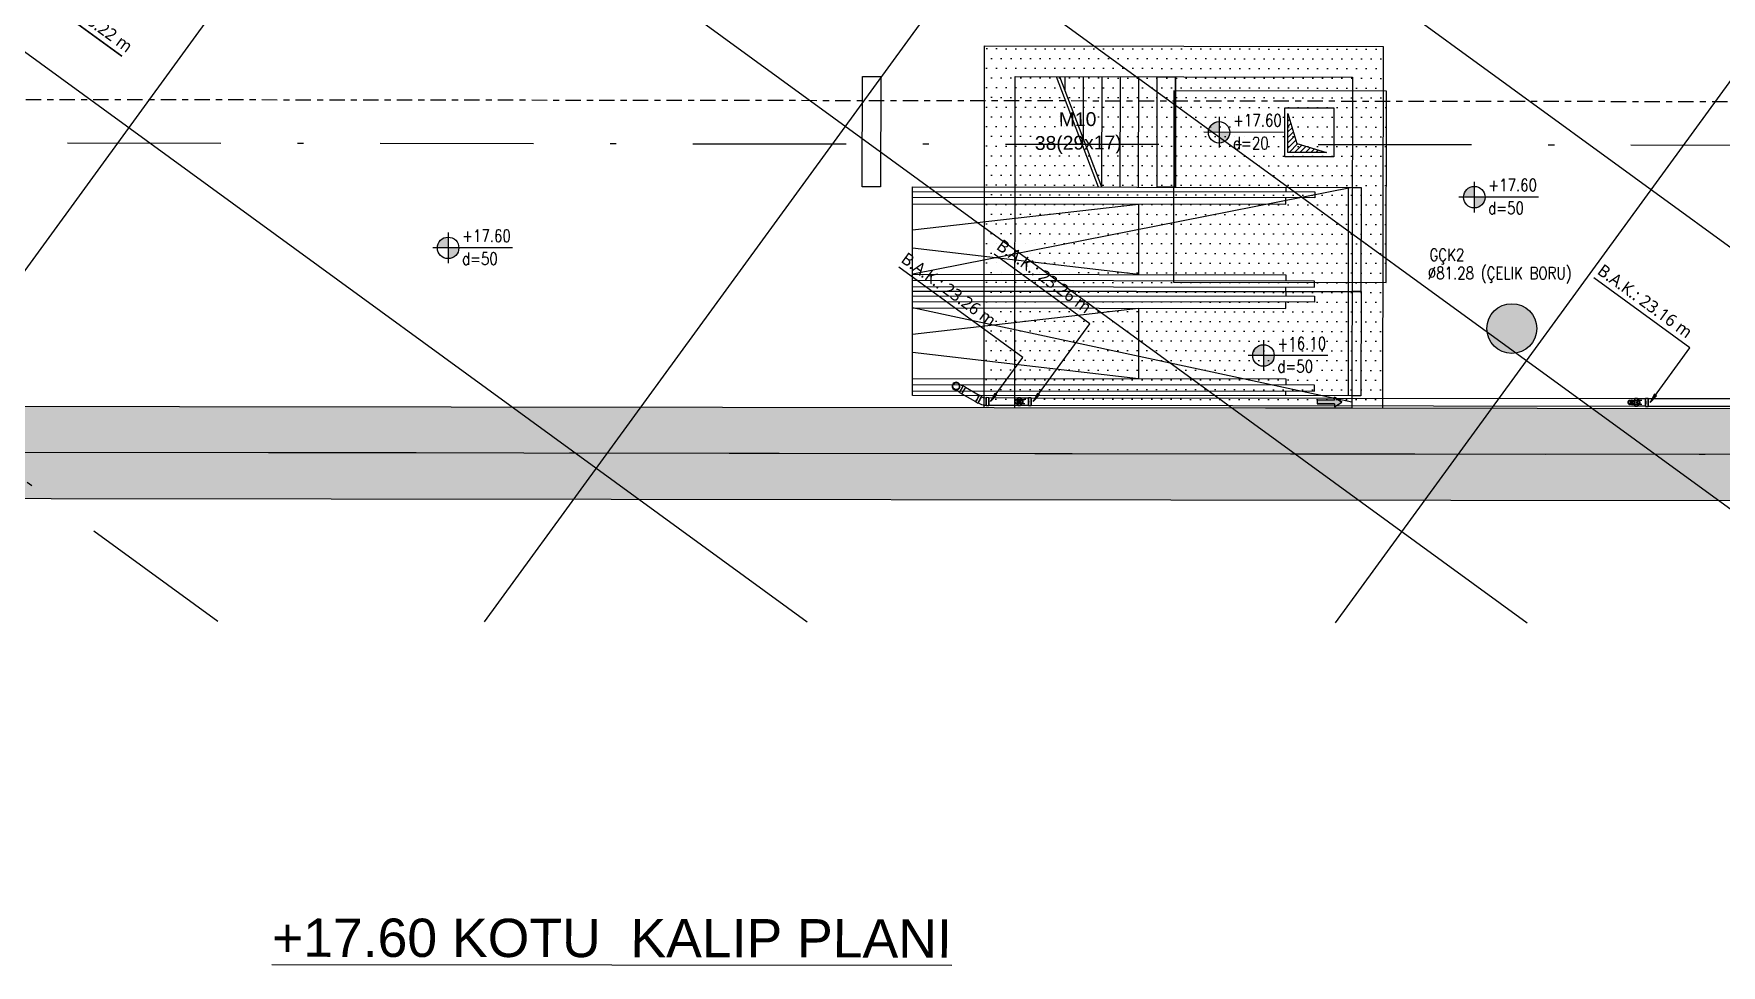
# Model space of a CAD drawing. Header units: millimetres. Extents: x 400382 to 401500, y 4543975 to 4544133.
# Drawn here: x 400798.04 to 400825.56, y 4544057.93 to 4544073.12 of the extents above; entities that cross this region are included whole.
import ezdxf
from ezdxf.enums import TextEntityAlignment as Align

# ---------------------------------------------------------------- set-up
doc = ezdxf.new("R2010")
doc.units = ezdxf.units.MM
for name, pattern in [('ACAD_ISO05W100', [33, 24, -3, 0, -3, 0, -3]), ('AKS', [3, 2.5, -0.25, 0, -0.25]), ('CENTER', [2, 1.25, -0.25, 0.25, -0.25]), ('CONTINU', [0]), ('DASHDOT2', [0.5, 0.25, -0.125, 0, -0.125]), ('HIDDEN', [0.375, 0.25, -0.125])]:
    doc.linetypes.add(name, pattern=pattern)
for name, color, linetype in [('aks prota', 2, 'AKS'), ('bosluk prota', 2, 'Continuous'), ('bosluk tarama prota', 8, 'Continuous'), ('görünüş prota', 4, 'Continuous'), ('iderzi_PROTA', 3, 'Continuous'), ('kolon tarama prota', 252, 'Continuous'), ('lkolon prota', 4, 'Continuous'), ('merdiven prota', 2, 'Continuous'), ('perde prota', 1, 'Continuous'), ('PRT-AL-TUNEL_EKSENI', 14, 'DASHDOT2'), ('prt-s-taxis', 7, 'Continuous'), ('skesit prota', 7, 'Continuous'), ('st-s_level (kot)', 6, 'Continuous'), ('st-s_levelmark (kot işareti)', 4, 'Continuous'), ('st_s_ölçü', 4, 'Continuous'), ('TARAMA', 8, 'Continuous'), ('temel prota', 6, 'Continuous'), ('tkolon prota', 6, 'Continuous'), ('tplan prota', 7, 'Continuous'), ('Yapım Yöntemi$0$st_s_kesit', 7, 'Continuous')]:
    doc.layers.add(name, color=color, linetype=linetype)
doc.styles.add('Arial', font='Arial.ttf')
doc.styles.add('OLCU', font='romanstw.shx')
doc.styles.add('PRT-MI-a_Arial', font='Arial.ttf', dxfattribs={"height": 30})
doc.styles.add('Segoe UI Light_1', font='', dxfattribs={"height": 200})
doc.styles.add('tkolon', font='romanstw.shx')
doc.styles.get('Segoe UI Light_1').set_extended_font_data('Segoe UI Light')
pattern_1 = [(359.928458, (399108.95614, 4543658.28852), (0.079573161, 0.158650765), [0, -0.15875])]

# ---------------------------------------------------------------- blocks, each defined once
blk = doc.blocks.new('Flow Direction - Flow Direction _25mm_-1035271-_17_70 m  ARA KAT')
at = {"layer": 'TARAMA'}
blk.add_hatch(color=256, dxfattribs=at).paths.add_polyline_path([(0, 0), (-117, -78), (-117, -30), (-400, -30), (-400, 30), (-117, 30), (-117, 78)], flags=0)
for p, q in [((-117, 30), (-400, 30)), ((-400, 30), (-400, -30)), ((-117, 30), (-400, 30)), ((-400, 30), (-400, -30)), ((0, 0), (-117, 78)), ((-117, 78), (-117, 30)), ((-117, 78), (0, 0)), ((-117, 30), (-117, 78)), ((-117, -78), (0, 0)), ((-117, -78), (0, 0)), ((-400, -30), (-117, -30)), ((-117, -30), (-400, -30)), ((-117, -30), (-117, -78)), ((-117, -30), (-117, -78))]:
    blk.add_line(p, q, dxfattribs=at)
blk = doc.blocks.new('17.60 mekanik')
at = {"layer": 'kolon tarama prota'}
for points in [[(140417.2, 61096.3), (140427.6, 61107.3), (140424.4, 61109.6)], [(140486.8, 61096.3), (140497.2, 61107.3), (140494, 61109.6)], [(141493, 61096.3), (141503.4, 61107.3), (141500.2, 61109.6)]]:
    blk.add_hatch(color=256, dxfattribs=at).paths.add_polyline_path(points, flags=0)
for p, q in [((138807.5, 61797.7), (138999.7, 61658)), ((138999.7, 61658), (138858.6, 61760.5)), ((140579.2, 61223.5), (140423, 61337)), ((140469.7, 61168.5), (140267.4, 61315.5)), ((141557.7, 61185.4), (141401.1, 61299.2)), ((140486.8, 61096.3), (140579.2, 61223.5)), ((141493, 61096.3), (141557.7, 61185.4)), ((140417.2, 61096.3), (140469.7, 61168.5)), ((140366.4, 61110.9), (140370.2, 61108.7)), ((140370.4, 61109.1), (140392.9, 61096.2)), ((140376.6, 61119.7), (140372.7, 61122)), ((140398.8, 61106.4), (140376.3, 61119.3)), ((140402.8, 61104.6), (140399, 61106.8)), ((140405.9, 61102.6), (140402.5, 61104)), ((140414.5, 61102.7), (140410, 61102.7)), ((140461.8, 61102.2), (140414.5, 61102.2)), ((140424.4, 61109.6), (140417.2, 61096.3)), ((140417.2, 61096.3), (140427.6, 61107.3)), ((140427.6, 61107.3), (140424.4, 61109.6)), ((140466.2, 61102.7), (140461.8, 61102.7)), ((140463.7, 61099.7), (140462.4, 61099.7)), ((140466.9, 61099.6), (140463.7, 61099.6)), ((140479.1, 61102), (140466.2, 61102)), ((140468.2, 61099.7), (140466.9, 61099.7)), ((140473.3, 61099.3), (140468.2, 61099.3)), ((140483.5, 61102.7), (140479.1, 61102.7)), ((140479.1, 61099), (140479.1, 61093.6)), ((141468.1, 61102.2), (140483.5, 61102.2)), ((140494, 61109.6), (140486.8, 61096.3)), ((140486.8, 61096.3), (140497.2, 61107.3)), ((140497.2, 61107.3), (140494, 61109.6)), ((141463.8, 61099.7), (141462.4, 61099.7)), ((141473.2, 61099.6), (141463.8, 61099.6)), ((141472.5, 61102.7), (141468.1, 61102.7)), ((141485.4, 61102), (141472.5, 61102)), ((141474.5, 61099.7), (141473.2, 61099.7)), ((141479.6, 61099.3), (141474.5, 61099.3)), ((141489.8, 61102.7), (141485.4, 61102.7)), ((141485.4, 61099), (141485.4, 61093.6)), ((141993.5, 61102.2), (141489.8, 61102.2)), ((141500.2, 61109.6), (141493, 61096.3)), ((141493, 61096.3), (141503.4, 61107.3)), ((141503.4, 61107.3), (141500.2, 61109.6)), ((140392.6, 61095.8), (140396.5, 61093.5)), ((140410, 61089.9), (140414.5, 61089.9)), ((140414.5, 61090.4), (140461.8, 61090.4)), ((140461.8, 61089.9), (140466.2, 61089.9)), ((140462.4, 61092.9), (140463.7, 61092.9)), ((140463.7, 61093), (140466.9, 61093)), ((140466.2, 61090.6), (140479.1, 61090.6)), ((140466.9, 61092.9), (140468.2, 61092.9)), ((140468.2, 61093.3), (140473.3, 61093.3)), ((140479.1, 61089.9), (140483.5, 61089.9)), ((140483.5, 61090.4), (141468.1, 61090.4)), ((141462.4, 61092.9), (141463.8, 61092.9)), ((141463.8, 61093), (141473.2, 61093)), ((141468.1, 61089.9), (141472.5, 61089.9)), ((141472.5, 61090.6), (141485.4, 61090.6)), ((141473.2, 61092.9), (141474.5, 61092.9)), ((141474.5, 61093.3), (141479.6, 61093.3)), ((141485.4, 61089.9), (141489.8, 61089.9)), ((141489.8, 61090.4), (141993.5, 61090.4))]:
    blk.add_line(p, q, dxfattribs=at)
at = {"layer": 'kolon tarama prota', "flags": 128}
for points in [[(140358.2, 61116.4), (140356.4, 61118), (140355.5, 61120.1), (140355.4, 61122.4), (140356.1, 61124.2)], [(140356.1, 61124.2), (140357.6, 61126), (140359.7, 61126.9), (140362, 61127), (140363.9, 61126.3)], [(140363.9, 61126.3), (140364.3, 61126.1), (140365.5, 61125.4), (140367.3, 61124.3), (140369.7, 61123), (140372.3, 61121.5), (140372.4, 61121.4)], [(140363.9, 61126.3), (140365.6, 61124.8), (140366.6, 61122.7), (140366.6, 61120.4), (140366, 61118.5)], [(140366, 61118.5), (140364.4, 61116.8), (140362.3, 61115.8), (140360, 61115.7), (140358.2, 61116.4)], [(140366.7, 61111.5), (140364.1, 61113), (140361.7, 61114.4), (140359.8, 61115.5), (140358.6, 61116.2), (140358.2, 61116.4), (140358.2, 61116.4)], [(140410, 61102), (140406.3, 61102.5), (140405.9, 61102.6)], [(140457, 61096.3), (140457.5, 61097.9), (140458.7, 61099), (140460, 61099.3)], [(140460, 61099.3), (140460.5, 61099.3), (140461.8, 61099.3), (140462.4, 61099.3)], [(140460, 61099.3), (140461.6, 61098.8), (140462.7, 61097.6), (140463, 61096.3)], [(141457, 61096.3), (141457.5, 61097.9), (141458.7, 61099), (141460, 61099.3)], [(141460, 61099.3), (141460.5, 61099.3), (141461.8, 61099.3), (141462.4, 61099.3)], [(141460, 61099.3), (141461.6, 61098.9), (141462.7, 61097.6), (141463, 61096.3)], [(140396.8, 61094.1), (140401.4, 61092), (140402.7, 61091.6)], [(140402.7, 61091.6), (140407.7, 61090.7), (140410, 61090.6)], [(140460, 61093.3), (140458.4, 61093.7), (140457.3, 61095), (140457, 61096.3)], [(140463, 61096.3), (140462.6, 61094.7), (140461.3, 61093.6), (140460, 61093.3)], [(140462.4, 61093.3), (140460.8, 61093.3), (140460.1, 61093.3), (140460, 61093.3)], [(141460, 61093.3), (141458.4, 61093.8), (141457.3, 61095), (141457, 61096.3)], [(141463, 61096.3), (141462.6, 61094.7), (141461.3, 61093.6), (141460, 61093.3)], [(141462.4, 61093.3), (141460.8, 61093.3), (141460.1, 61093.3), (141460, 61093.3)]]:
    blk.add_lwpolyline(points, dxfattribs=at)
at = {"layer": 'kolon tarama prota'}
for centre, radius, start, end in [((140361, 61121.4), 6.38, 150, 330), ((140361, 61121.4), 6.38, 150, 330), ((140361, 61121.4), 5.9, 144, 324), ((140361, 61121.4), 5.71, 150, 330), ((140361, 61121.4), 6.38, 330, 150), ((140361, 61121.4), 6.38, 330, 150), ((140361, 61121.4), 5.72, 330, 150), ((140361, 61121.4), 5.9, 324, 144), ((140460, 61096.3), 3.43, 0.0012, 180.0012), ((140460, 61096.3), 3.43, 0.0012, 180.0012), ((140460, 61096.3), 3.3, 144, 324), ((140460, 61096.3), 3.02, 0.0012, 180.0012), ((140460, 61096.3), 3.3, 324, 144), ((141460, 61096.3), 3.43, 0, 180), ((141460, 61096.3), 3.43, 0, 180), ((141460, 61096.3), 3.3, 144, 324), ((141460, 61096.3), 3.02, 0, 180), ((141460, 61096.3), 3.3, 324, 144), ((140460, 61096.3), 3.43, 180.0012, 0.0012), ((140460, 61096.3), 3.43, 180.0012, 0.0012), ((140460, 61096.3), 3.02, 180.0012, 0.0012), ((141460, 61096.3), 3.43, 180, 0), ((141460, 61096.3), 3.43, 180, 0), ((141460, 61096.3), 3.02, 180, 0)]:
    blk.add_arc(centre, radius, start, end, dxfattribs=at)
for centre, major_axis, ratio, start_param, end_param in [((140369.5, 61116.4), (3.19, 5.52), 0.01, 1.570796, 4.712389), ((140369.5, 61116.4), (-2.86, -4.95), 0.01, 4.712389, 7.853982), ((140369.5, 61116.4), (3.19, 5.52), 0.01, 4.712389, 7.853982), ((140369.5, 61116.4), (2.86, 4.95), 0.01, 4.712389, 7.853982), ((140373.4, 61114.2), (-3.19, -5.52), 0.01, 4.712389, 7.853982), ((140373.4, 61114.2), (2.95, 5.11), 0.01, 1.570796, 3.141593), ((140373.4, 61114.2), (2.95, 5.11), 0.01, 3.141593, 4.712389), ((140373.4, 61114.2), (3.19, 5.52), 0.01, 4.712389, 7.853982), ((140373.4, 61114.2), (2.95, 5.11), 0.01, 0, 1.570796), ((140373.4, 61114.2), (2.95, 5.11), 0.01, 4.712389, 6.283185), ((140395.8, 61101.3), (3.19, 5.52), 0.01, 3.144086, 6.285678), ((140395.8, 61101.3), (3.19, 5.52), 0.01, 0.002493, 3.144086), ((140395.8, 61101.3), (2.95, 5.11), 0.01, 1.570796, 3.141593), ((140395.8, 61101.3), (2.95, 5.11), 0.01, 3.141593, 4.712389), ((140395.8, 61101.3), (2.95, 5.11), 0.01, 0, 1.570796), ((140395.8, 61101.3), (2.95, 5.11), 0.01, 4.712389, 6.283185), ((140399.7, 61099.1), (3.19, 5.52), 0.01, 0.002493, 3.144086), ((140399.7, 61099.1), (3.19, 5.52), 0.01, 3.144086, 6.285678), ((140399.7, 61099.1), (2.86, 4.95), 0.01, 3.144086, 6.285678), ((140399.7, 61099.1), (2.86, 4.95), 0.01, 0.002493, 3.144086), ((140410, 61096.3), (0, 6.38), 0.009906, 3.138752, 6.280344), ((140410, 61096.3), (0, 6.38), 0.009906, 6.280344, 9.421937), ((140410, 61096.3), (0, 5.71), 0.009906, 3.138752, 6.280344), ((140410, 61096.3), (0, 5.71), 0.009906, 6.280344, 9.421937), ((140414.5, 61096.3), (0, 6.38), 0.009906, 6.280344, 9.421937), ((140414.5, 61096.3), (0, 5.9), 0.009906, 0, 1.570796), ((140414.5, 61096.3), (0, 6.38), 0.009906, 3.138752, 6.280344), ((140414.5, 61096.3), (0, 5.9), 0.009906, 4.712389, 6.283185), ((140462.4, 61096.3), (0, 3.43), 0.701641, 4.712389, 7.853982), ((140462.4, 61096.3), (0, 3.02), 0.701641, 4.712389, 7.853982), ((140463.7, 61096.3), (0, 3.43), 0.701641, 4.712389, 7.853982), ((140463.7, 61096.3), (0, 3.3), 0.702041, 0, 1.570796), ((140461.8, 61096.3), (0, 6.38), 0.009906, 4.712389, 7.853982), ((140461.8, 61096.3), (0, 5.9), 0.009906, 0, 1.570796), ((140461.8, 61096.3), (0, 5.9), 0.009906, 4.712389, 6.283185), ((140463.7, 61096.3), (0, 3.3), 0.702041, 4.712389, 6.283185), ((140466.9, 61096.3), (0, 3.43), 0.714077, 4.712389, 7.853982), ((140466.9, 61096.3), (0, 3.3), 0.702041, 0, 1.570796), ((140468.2, 61096.3), (0, 3.43), 0.714077, 4.712389, 7.853982), ((140468.2, 61096.3), (0, 3.02), 0.714077, 4.712389, 7.853982), ((140466.2, 61096.3), (0, 6.38), 0.009906, 4.712389, 7.853982), ((140466.2, 61096.3), (0, 5.71), 0.009906, 4.712389, 7.853982), ((140466.9, 61096.3), (0, 3.3), 0.702041, 4.712389, 6.283185), ((140479.1, 61096.3), (0, 6.38), 0.009906, 4.712389, 7.853982), ((140479.1, 61096.3), (0, 5.71), 0.009906, 4.712389, 7.853982), ((140478.1, 61096.3), (0, 3.02), 0.714077, 4.712389, 5.820231), ((140483.5, 61096.3), (0, 6.38), 0.009906, 4.712389, 7.853982), ((140483.5, 61096.3), (0, 5.9), 0.009906, 4.712389, 6.283185), ((140483.5, 61096.3), (0, 5.9), 0.009906, 0, 1.570796), ((141462.4, 61096.3), (0, 3.43), 0.698173, 4.712389, 7.853982), ((141462.4, 61096.3), (0, 3.02), 0.698173, 4.712389, 7.853982), ((141463.8, 61096.3), (0, 3.43), 0.698173, 4.712389, 7.853982), ((141463.8, 61096.3), (0, 3.3), 0.698346, 0, 1.570796), ((141463.8, 61096.3), (0, 3.3), 0.698346, 4.712389, 6.283185), ((141468.1, 61096.3), (0, 6.38), 0.00999, 4.712391, 7.853984), ((141468.1, 61096.3), (0, 5.9), 0.009906, 0, 1.570796), ((141468.1, 61096.3), (0, 5.9), 0.009906, 4.712389, 6.283185), ((141473.2, 61096.3), (0, 3.43), 0.714135, 4.712392, 7.853984), ((141473.2, 61096.3), (0, 3.3), 0.698346, 0, 1.570796), ((141474.5, 61096.3), (0, 3.43), 0.714135, 4.712392, 7.853984), ((141472.5, 61096.3), (0, 6.38), 0.00999, 4.712391, 7.853984), ((141472.5, 61096.3), (0, 5.71), 0.00999, 4.712391, 7.853984), ((141474.5, 61096.3), (0, 3.02), 0.714135, 4.712392, 7.853984), ((141473.2, 61096.3), (0, 3.3), 0.698346, 4.712389, 6.283185), ((141485.4, 61096.3), (0, 6.38), 0.00999, 4.712391, 7.853984), ((141485.4, 61096.3), (0, 5.71), 0.00999, 4.712391, 7.853984), ((141484.4, 61096.3), (0, 3.02), 0.714135, 4.712392, 5.820233), ((141489.8, 61096.3), (0, 6.38), 0.00999, 4.712391, 7.853984), ((141489.8, 61096.3), (0, 5.9), 0.00999, 0, 1.570796), ((141489.8, 61096.3), (0, 5.9), 0.00999, 4.712389, 6.283185), ((140414.5, 61096.3), (0, 5.9), 0.009906, 1.570796, 3.141593), ((140414.5, 61096.3), (0, 5.9), 0.009906, 3.141593, 4.712389), ((140462.4, 61096.3), (0, 3.43), 0.701641, 1.570796, 4.712389), ((140462.4, 61096.3), (0, 3.02), 0.701641, 1.570796, 4.712389), ((140463.7, 61096.3), (0, 3.43), 0.701641, 1.570796, 4.712389), ((140463.7, 61096.3), (0, 3.3), 0.702041, 1.570796, 3.141593), ((140461.8, 61096.3), (0, 6.38), 0.009906, 1.570796, 4.712389), ((140461.8, 61096.3), (0, 5.9), 0.009906, 1.570796, 3.141593), ((140461.8, 61096.3), (0, 5.9), 0.009906, 3.141593, 4.712389), ((140463.7, 61096.3), (0, 3.3), 0.702041, 3.141593, 4.712389), ((140466.9, 61096.3), (0, 3.43), 0.714077, 1.570796, 4.712389), ((140466.9, 61096.3), (0, 3.3), 0.702041, 1.570796, 3.141593), ((140468.2, 61096.3), (0, 3.43), 0.714077, 1.570796, 4.712389), ((140468.2, 61096.3), (0, 3.02), 0.714077, 1.570796, 4.712389), ((140466.2, 61096.3), (0, 6.38), 0.009906, 1.570796, 4.712389), ((140466.2, 61096.3), (0, 5.71), 0.009906, 1.570796, 4.712389), ((140466.9, 61096.3), (0, 3.3), 0.702041, 3.141593, 4.712389), ((140479.1, 61096.3), (0, 6.38), 0.009906, 1.570796, 4.712389), ((140479.1, 61096.3), (0, 5.71), 0.009906, 1.570796, 4.712389), ((140478.1, 61096.3), (0, 3.02), 0.714077, 3.604547, 4.712389), ((140483.5, 61096.3), (0, 6.38), 0.009906, 1.570796, 4.712389), ((140483.5, 61096.3), (0, 5.9), 0.009906, 3.141593, 4.712389), ((140483.5, 61096.3), (0, 5.9), 0.009906, 1.570796, 3.141593), ((141462.4, 61096.3), (0, 3.43), 0.698173, 1.570796, 4.712389), ((141462.4, 61096.3), (0, 3.02), 0.698173, 1.570796, 4.712389), ((141463.8, 61096.3), (0, 3.43), 0.698173, 1.570796, 4.712389), ((141463.8, 61096.3), (0, 3.3), 0.698346, 1.570796, 3.141593), ((141463.8, 61096.3), (0, 3.3), 0.698346, 3.141593, 4.712389), ((141468.1, 61096.3), (0, 6.38), 0.00999, 1.570798, 4.712391), ((141468.1, 61096.3), (0, 5.9), 0.009906, 1.570796, 3.141593), ((141468.1, 61096.3), (0, 5.9), 0.009906, 3.141593, 4.712389), ((141473.2, 61096.3), (0, 3.43), 0.714135, 1.570799, 4.712392), ((141473.2, 61096.3), (0, 3.3), 0.698346, 1.570796, 3.141593), ((141474.5, 61096.3), (0, 3.43), 0.714135, 1.570799, 4.712392), ((141472.5, 61096.3), (0, 6.38), 0.00999, 1.570798, 4.712391), ((141472.5, 61096.3), (0, 5.71), 0.00999, 1.570798, 4.712391), ((141474.5, 61096.3), (0, 3.02), 0.714135, 1.570799, 4.712392), ((141473.2, 61096.3), (0, 3.3), 0.698346, 3.141593, 4.712389), ((141485.4, 61096.3), (0, 6.38), 0.00999, 1.570798, 4.712391), ((141485.4, 61096.3), (0, 5.71), 0.00999, 1.570798, 4.712391), ((141484.4, 61096.3), (0, 3.02), 0.714135, 3.60455, 4.712392), ((141489.8, 61096.3), (0, 6.38), 0.00999, 1.570798, 4.712391), ((141489.8, 61096.3), (0, 5.9), 0.00999, 1.570796, 3.141593), ((141489.8, 61096.3), (0, 5.9), 0.00999, 3.141593, 4.712389)]:
    blk.add_ellipse(centre, major_axis=major_axis, ratio=ratio, start_param=start_param, end_param=end_param, dxfattribs=at)
at = {"layer": 'kolon tarama prota', "xscale": 0.1, "yscale": 0.1, "zscale": 0.1}
blk.add_blockref('Flow Direction - Flow Direction _25mm_-1035271-_17_70 m  ARA KAT', (140990.1, 61096.3), dxfattribs=at)
at = {"layer": 'kolon tarama prota', "char_height": 20, "attachment_point": 1, "rotation": 324, "line_spacing_factor": 1.142579, "style": 'Segoe UI Light_1'}
for s, insert, width in [('B.A.K.: 23.22 m', (138872.3, 61785.9), 213.157), ('B.A.K.: 23.26 m', (140436.7, 61362.4), 213.157), ('B.A.K.: 23.26 m', (140281.1, 61340.9), 213.157), ('B.A.K.: 23.16 m', (141416.7, 61323.2), 207.627)]:
    blk.add_mtext(s, dxfattribs=dict(at, insert=insert, width=width))
blk = doc.blocks.new('170 EXCALATOR')
at = {"color": 253}
blk.add_lwpolyline([(53250.8, 3429.1), (53250.8, 3599.1)], dxfattribs=at)
at = {"layer": 'st_s_ölçü', "color": 252, "ltscale": 0.1}
blk.add_line((53961.2, 3599.1), (53961.2, 3429.1), dxfattribs=at)
for points in [[(53250.8, 3599.1), (53982.2, 3599.1), (53982.2, 3429.1), (53250.8, 3429.1)], [(53250.8, 3591.6), (53906.5, 3591.6), (53906.5, 3581.8), (53250.8, 3581.8)], [(53250.8, 3571.6), (53859.5, 3571.6), (53859.5, 3581.8)], [(53859.5, 3599.1), (53859.5, 3591.6)], [(53250.8, 3529.1), (53619.3, 3571.6), (53619.3, 3456.6), (53250.8, 3499.1)], [(53250.8, 3456.6), (53859.5, 3456.6), (53859.5, 3446.3)], [(53250.8, 3436.6), (53906.5, 3436.6), (53906.5, 3446.3), (53250.8, 3446.3)], [(53859.5, 3429.1), (53859.5, 3436.6)]]:
    blk.add_lwpolyline(points, dxfattribs=at)
blk = doc.blocks.new('Stair_Anotation')
at = {"color": 0, "style": 'PRT-MI-a_Arial'}
blk.add_attdef('M.ADI', text='', height=0.2, dxfattribs=at).set_placement((0, 0), align=Align.BOTTOM_CENTER)
blk.add_attdef('BAS.SAYI-(EN-RIHT)', text='', height=0.2, dxfattribs=at).set_placement((0, -0.08), align=Align.TOP_CENTER)
blk = doc.blocks.new('PLAN_KOT')
at = {"layer": 'st-s_levelmark (kot işareti)'}
h = blk.add_hatch(color=256, dxfattribs=at)
h.paths.add_polyline_path([(0, 17.5, 0.414214), (-17.5, 0), (0, 0)])
h.paths.add_polyline_path([(17.5, 0), (0, 0), (0, -17.5, 0.414214)])
for p, q in [((105, 0), (-25, 0)), ((0, 25), (0, -25))]:
    blk.add_line(p, q, dxfattribs=at)
blk.add_circle((0, 0), 17.5, dxfattribs=at)
at = {"layer": 'st-s_level (kot)', "color": 6, "style": 'OLCU', "width": 0.8}
for tag, p in [('KOT', (22.7, 9.8)), ('DÖŞEME_KALINLIĞI', (22.7, -27.6))]:
    blk.add_attdef(tag, p, '', height=20, dxfattribs=at)

msp = doc.modelspace()

# ---------------------------------------------------------------- hatches: boundary and pattern name
at = {"layer": 'bosluk tarama prota'}
h = msp.add_hatch(dxfattribs=at)
h.set_pattern_fill('ANSI31', color=256, scale=0.5, angle=205.0461)
h.set_pattern_definition([(45.04615, (400849.26261, 4544074.389756), (-0.04422976, 0.04415856), [])])
h.paths.add_polyline_path([(400818.49, 4544071.187), (400818.489, 4544071.821), (400818.635, 4544071.335), (400819.12, 4544071.187)])
at = {"layer": 'kolon tarama prota'}
h = msp.add_hatch(dxfattribs=at)
h.set_pattern_fill('DOTS', color=2, scale=0.1, angle=-0.0715)
h.set_pattern_definition(pattern_1)
h.paths.add_polyline_path([(400820.034, 4544067.015), (400813.534, 4544067.023), (400813.541, 4544072.923), (400820.041, 4544072.915)])
h = msp.add_hatch(dxfattribs=at)
h.set_pattern_fill('DOTS', color=2, scale=0.1, angle=-0.0715)
h.set_pattern_definition(pattern_1)
h.paths.add_polyline_path([(400820.098, 4544072.185), (400816.628, 4544072.189), (400816.624, 4544069.072), (400820.094, 4544069.068)])
h = msp.add_hatch(color=256, dxfattribs=at)
h.dxf.hatch_style = 1
edge = h.paths.add_edge_path()
edge.add_arc((400822.141, 4544068.314), 0.406, 0, 360)
h = msp.add_hatch(color=256, dxfattribs=at)
h.dxf.hatch_style = 1
h.paths.add_polyline_path([(400835.841, 4544066.996), (400787.123, 4544067.056), (400789.185, 4544065.554), (400834.84, 4544065.497), (400834.839, 4544065.197), (400835.839, 4544065.196)])

# ---------------------------------------------------------------- linework, layer by layer
at = {"layer": 'aks prota', "ltscale": 10}
for p, q in [((400834.128, 4544063.498), (400758.693, 4544118.449)), ((400828.258, 4544063.505), (400756.661, 4544115.66)), ((400828.258, 4544063.505), (400756.661, 4544115.66)), ((400822.389, 4544063.512), (400754.63, 4544112.871)), ((400810.65, 4544063.527), (400750.567, 4544107.294)), ((400810.65, 4544063.527), (400750.567, 4544107.294)), ((400791.932, 4544061.078), (400819.429, 4544098.825)), ((400791.932, 4544061.078), (400819.429, 4544098.825)), ((400805.387, 4544063.534), (400827.051, 4544093.273)), ((400805.387, 4544063.534), (400827.051, 4544093.273)), ((400819.268, 4544063.516), (400836.128, 4544086.661)), ((400819.268, 4544063.516), (400836.128, 4544086.661)), ((400882.897, 4544066.187), (400716.978, 4544066.394)), ((400864.475, 4544066.21), (400741.063, 4544066.364))]:
    msp.add_line(p, q, dxfattribs=at)
at = {"layer": 'bosluk prota'}
msp.add_lwpolyline([(400818.49, 4544071.187), (400818.489, 4544071.821), (400818.635, 4544071.335), (400819.12, 4544071.187)], close=True, dxfattribs=at)
at = {"layer": 'görünüş prota', "color": 5}
for points in [[(400811.55, 4544072.426), (400811.85, 4544072.425), (400811.847, 4544070.625), (400811.547, 4544070.626)], [(400816.358, 4544072.42), (400816.658, 4544072.419), (400816.655, 4544070.619), (400816.355, 4544070.62)]]:
    msp.add_lwpolyline(points, close=True, dxfattribs=at)
at = {"layer": 'iderzi_PROTA', "linetype": 'ACAD_ISO05W100', "lineweight": 30, "ltscale": 2}
msp.add_lwpolyline([(400813.534, 4544067.023), (400813.541, 4544072.923), (400820.041, 4544072.915), (400820.034, 4544067.015)], dxfattribs=at)
at = {"layer": 'merdiven prota', "linetype": 'HIDDEN', "ltscale": 10}
for p, q in [((400814.857, 4544072.191), (400814.858, 4544072.422)), ((400815.156, 4544071.406), (400815.158, 4544072.421)), ((400815.455, 4544070.621), (400815.458, 4544072.421)), ((400815.755, 4544070.621), (400815.758, 4544072.421)), ((400816.055, 4544070.62), (400816.058, 4544072.42)), ((400816.355, 4544070.62), (400816.358, 4544072.42)), ((400816.655, 4544070.619), (400816.658, 4544072.419))]:
    msp.add_line(p, q, dxfattribs=at)
for points in [[(400815.402, 4544070.621), (400814.716, 4544072.422)], [(400815.455, 4544070.621), (400814.769, 4544072.422)], [(400819.536, 4544070.616), (400819.683, 4544070.616), (400819.681, 4544068.916), (400819.534, 4544068.916)], [(400819.535, 4544068.916), (400819.682, 4544068.916), (400819.68, 4544067.216), (400819.533, 4544067.216)]]:
    msp.add_lwpolyline(points, dxfattribs=at)
at = {"layer": 'merdiven prota', "color": 4}
for points in [[(400819.538, 4544070.616), (400812.37, 4544069.2)], [(400819.534, 4544067.116), (400812.368, 4544068.65)]]:
    msp.add_lwpolyline(points, dxfattribs=at)
at = {"layer": 'perde prota'}
msp.add_lwpolyline([(400835.841, 4544066.996), (400787.123, 4544067.056), (400789.185, 4544065.554), (400834.84, 4544065.497), (400834.839, 4544065.197), (400835.839, 4544065.196)], dxfattribs=at)
at = {"layer": 'PRT-AL-TUNEL_EKSENI', "ltscale": 10}
for p, q in [((400801.038, 4544063.539), (400747.241, 4544102.727)), ((400716.985, 4544071.444), (400882.904, 4544071.237))]:
    msp.add_line(p, q, dxfattribs=at)
at = {"layer": 'skesit prota', "linetype": 'CENTER', "ltscale": 0.2}
msp.add_lwpolyline([(400779.757, 4544072.075), (400857.27, 4544071.978)], dxfattribs=at)
at = {"layer": 'temel prota', "color": 5}
msp.add_lwpolyline([(400813.534, 4544067.023), (400813.541, 4544072.923), (400820.041, 4544072.915), (400820.034, 4544067.015)], dxfattribs=at)
msp.add_lwpolyline([(400819.534, 4544067.016), (400814.034, 4544067.023), (400814.041, 4544072.423), (400819.541, 4544072.416)], close=True, dxfattribs=at)
at = {"layer": 'temel prota'}
for points in [[(400816.628, 4544072.189), (400816.624, 4544069.072), (400820.094, 4544069.068), (400820.098, 4544072.185)], [(400818.44, 4544071.113), (400818.439, 4544071.913), (400819.239, 4544071.913), (400819.24, 4544071.113)]]:
    msp.add_lwpolyline(points, close=True, dxfattribs=at)
at = {"layer": 'Yapım Yöntemi$0$st_s_kesit', "color": 3, "ltscale": 0.1}
msp.add_circle((400822.141, 4544068.314), 0.406, dxfattribs=at)

# ---------------------------------------------------------------- block references
at = {"layer": 'merdiven prota', "xscale": 0.01, "yscale": 0.01, "zscale": 0.01, "rotation": 359.9284577011093}
msp.add_blockref('17.60 mekanik', (399408.706, 4543457.914), dxfattribs=at)
at = {"layer": 'prt-s-taxis'}
ref = msp.add_blockref('Stair_Anotation', (400815.071, 4544071.548), dxfattribs=dict(at, xscale=-1.125, yscale=1.125, zscale=1.125, rotation=0.4774209555663322))
ref.add_attrib('M.ADI', 'M10', dxfattribs={"layer": '0', "color": 0, "height": 0.225, "rotation": 0.4774, "style": 'PRT-MI-a_Arial'}).set_placement((400815.062, 4544071.548), align=Align.BOTTOM_CENTER)
ref.add_attrib('BAS.SAYI-(EN-RIHT)', '38(29x17)', dxfattribs={"layer": '0', "color": 0, "height": 0.225, "rotation": 0.4774, "style": 'PRT-MI-a_Arial'}).set_placement((400815.07, 4544071.458), align=Align.TOP_CENTER)
at = {"layer": 'st-s_level (kot)', "linetype": 'CONTINU', "ltscale": 0.1, "xscale": 0.01, "yscale": 0.01, "zscale": 0.01, "rotation": 359.9284577011093}
for p, values in [((400817.367, 4544071.515), {'KOT': '+17.60', 'DÖŞEME_KALINLIĞI': 'd=20'}), ((400821.529, 4544070.457), {'KOT': '+17.60', 'DÖŞEME_KALINLIĞI': 'd=50'}), ((400804.794, 4544069.63), {'KOT': '+17.60', 'DÖŞEME_KALINLIĞI': 'd=50'}), ((400818.091, 4544067.875), {'KOT': '+16.10', 'DÖŞEME_KALINLIĞI': 'd=50'})]:
    msp.add_blockref('PLAN_KOT', p, dxfattribs=at).add_auto_attribs(values)
at = {"layer": 'st_s_ölçü', "linetype": 'CONTINU', "xscale": 0.01, "yscale": 0.01, "zscale": 0.01, "rotation": 359.9284577011093}
for p in [(400279.817, 4544035.299), (400279.816, 4544033.599)]:
    msp.add_blockref('170 EXCALATOR', p, dxfattribs=at)

# ---------------------------------------------------------------- texts
at = {"layer": 'lkolon prota', "style": 'tkolon', "width": 0.8}
msp.add_text('%%C81.28 (ÇELIK BORU)', height=0.2, rotation=359.9285, dxfattribs=at).set_placement((400820.771, 4544069.12))
at = {"layer": 'tkolon prota', "style": 'tkolon', "width": 0.8}
msp.add_text('GÇK2', height=0.2, rotation=359.9285, dxfattribs=at).set_placement((400820.798, 4544069.417))
at = {"layer": 'tplan prota', "style": 'Arial'}
msp.add_text('%%U+17.60 KOTU  KALIP PLANI', height=0.625, rotation=359.9285, dxfattribs=at).set_placement((400807.464, 4544058.375), align=Align.MIDDLE)

doc.saveas('drawing.dxf')
